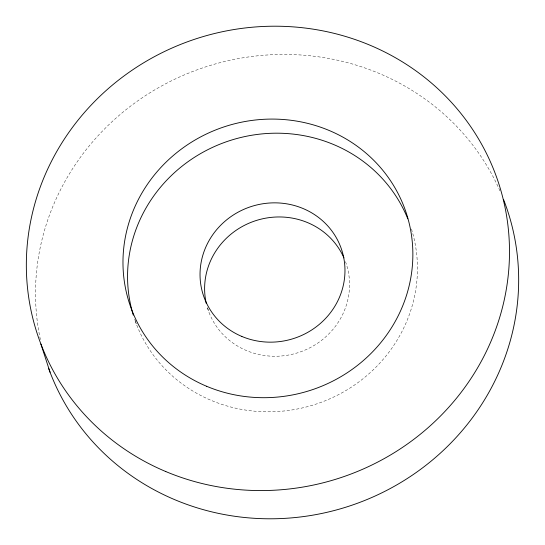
<?xml version="1.0" encoding="UTF-8"?>
<svg xmlns="http://www.w3.org/2000/svg" width="545" height="545" viewBox="0 0 545 545"><rect width="100%" height="100%" fill="white"/><g stroke="black" fill="none" stroke-linecap="round" stroke-linejoin="round"><path stroke-width="0.41" stroke-dasharray="2.73 2.04" d="M207.447 307.598L208.98 312.299M134.758 319.179L135.521 321.53M135.773 322.313L136.284 323.88M345.482 261.682A72.798 69.317 -18 0 1 299.014 352.363A72.798 69.317 -18 0 1 207.386 307.632M40.385 339.576A242.668 231.053 -18 0 1 205.942 66.79A242.668 231.053 -18 0 1 499.922 190.798M411.468 229.057A145.597 138.628 -18 0 1 315.398 404.322A145.597 138.628 -18 0 1 134.574 319.152"/><path stroke-width="0.82" d="M40.889 344.024L50.058 372.242M206.323 303.626A72.798 69.317 -18 0 1 255.176 220.848A72.798 69.317 -18 0 1 343.943 257.887M503.505 199.402A242.668 231.053 -18 0 1 358.426 502.892A242.668 231.053 -18 0 1 48.587 368.284M133.287 315.133A145.597 138.628 -18 0 1 226.27 141.802A145.597 138.628 -18 0 1 407.796 218.783M165.782 471.548A242.668 231.053 -18 0 0 508.58 231.53A242.668 231.053 -18 0 0 129.383 72.09A242.668 231.053 -18 0 0 165.782 471.548M206.637 386.282A145.597 138.628 -18 0 0 412.313 242.273A145.597 138.628 -18 0 0 184.796 146.612A145.597 138.628 -18 0 0 206.637 386.282M241.857 336.449A72.798 69.317 -18 0 0 344.699 264.441A72.798 69.317 -18 0 0 230.944 216.61A72.798 69.317 -18 0 0 241.857 336.449"/></g></svg>
